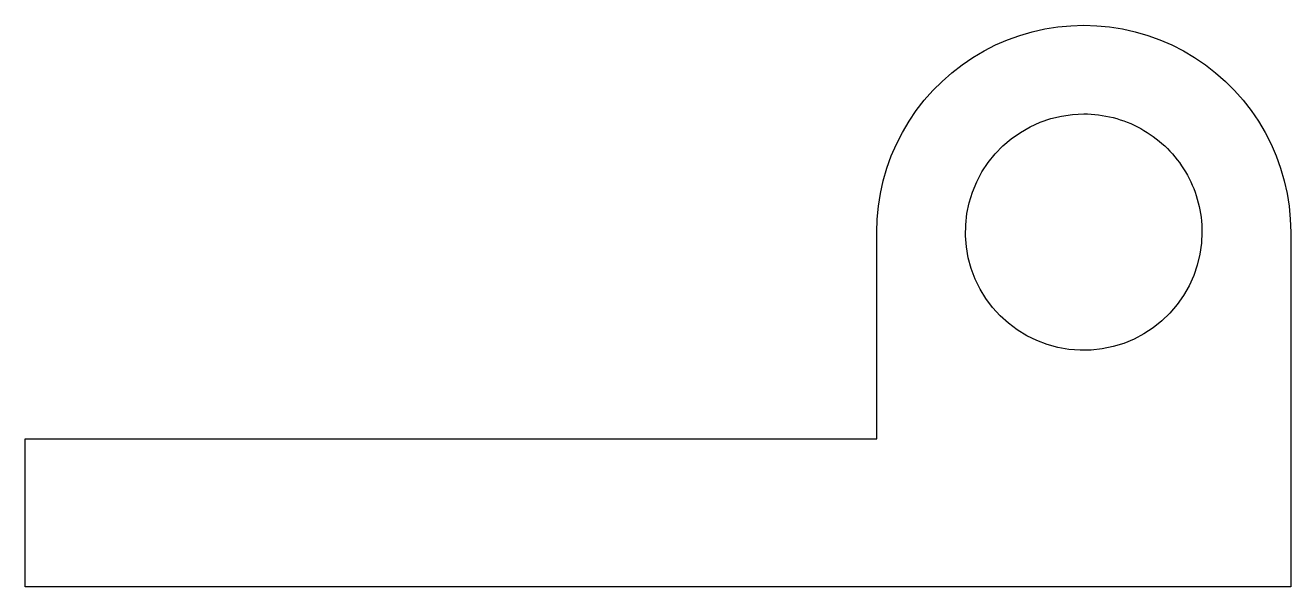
# Model space of a CAD drawing. Header units: metres. Extents: x -33.9 to 8.9, y 0 to 19.
import ezdxf

# ---------------------------------------------------------------- set-up
doc = ezdxf.new("R2010")
doc.units = ezdxf.units.M

msp = doc.modelspace()

# ---------------------------------------------------------------- linework, layer by layer
for points in [[(-5.1, 12), (-5.086, 12.44), (-5.045, 12.877), (-4.976, 13.312), (-4.88, 13.741), (-4.757, 14.163), (-4.608, 14.577), (-4.434, 14.98), (-4.234, 15.372), (-4.01, 15.751), (-3.763, 16.114), (-3.494, 16.462), (-3.203, 16.792), (-2.892, 17.103), (-2.562, 17.394), (-2.214, 17.663), (-1.851, 17.91), (-1.472, 18.134), (-1.08, 18.334), (-0.677, 18.508), (-0.263, 18.657), (0.159, 18.78), (0.588, 18.876), (1.023, 18.945), (1.46, 18.986), (1.9, 19), (2.34, 18.986), (2.777, 18.945), (3.212, 18.876), (3.641, 18.78), (4.063, 18.657), (4.477, 18.508), (4.88, 18.334), (5.272, 18.134), (5.651, 17.91), (6.014, 17.663), (6.362, 17.394), (6.692, 17.103), (7.003, 16.792), (7.294, 16.462), (7.563, 16.114), (7.81, 15.751), (8.034, 15.372), (8.234, 14.98), (8.408, 14.577), (8.557, 14.163), (8.68, 13.741), (8.776, 13.312), (8.845, 12.877), (8.886, 12.44), (8.9, 12)], [(5.9, 12), (5.882, 11.624), (5.829, 11.25), (5.741, 10.884), (5.619, 10.528), (5.464, 10.184), (5.277, 9.857), (5.061, 9.548), (4.816, 9.262), (4.545, 9), (4.251, 8.764), (3.936, 8.557), (3.603, 8.381), (3.255, 8.236), (2.895, 8.126), (2.526, 8.049), (2.151, 8.008), (1.774, 8.002), (1.399, 8.032), (1.027, 8.096), (0.664, 8.196), (0.311, 8.329), (-0.027, 8.495), (-0.348, 8.692), (-0.65, 8.918), (-0.928, 9.172), (-1.182, 9.45), (-1.408, 9.752), (-1.605, 10.073), (-1.771, 10.411), (-1.904, 10.764), (-2.004, 11.127), (-2.068, 11.499), (-2.098, 11.874), (-2.092, 12.251), (-2.051, 12.626), (-1.974, 12.995), (-1.864, 13.355), (-1.719, 13.703), (-1.543, 14.036), (-1.336, 14.351), (-1.1, 14.645), (-0.838, 14.916), (-0.552, 15.161), (-0.243, 15.377), (0.084, 15.564), (0.428, 15.719), (0.784, 15.841), (1.15, 15.929), (1.524, 15.982), (1.9, 16)], [(1.9, 16), (2.026, 15.998), (2.151, 15.992), (2.276, 15.982), (2.401, 15.968), (2.526, 15.951), (2.65, 15.929), (2.773, 15.904), (2.895, 15.874), (3.016, 15.841), (3.136, 15.804), (3.255, 15.764), (3.372, 15.719), (3.489, 15.671), (3.603, 15.619), (3.716, 15.564), (3.827, 15.505), (3.936, 15.443), (4.043, 15.377), (4.148, 15.308), (4.251, 15.236), (4.352, 15.161), (4.45, 15.082), (4.545, 15), (4.638, 14.916), (4.728, 14.828), (4.816, 14.738), (4.9, 14.645), (4.982, 14.55), (5.061, 14.452), (5.136, 14.351), (5.208, 14.248), (5.277, 14.143), (5.343, 14.036), (5.405, 13.927), (5.464, 13.816), (5.519, 13.703), (5.571, 13.589), (5.619, 13.472), (5.664, 13.355), (5.704, 13.236), (5.741, 13.116), (5.774, 12.995), (5.804, 12.873), (5.829, 12.75), (5.851, 12.626), (5.868, 12.501), (5.882, 12.376), (5.892, 12.251), (5.898, 12.126), (5.9, 12)], [(-5.1, 5), (-5.1, 5.14), (-5.1, 5.28), (-5.1, 5.42), (-5.1, 5.56), (-5.1, 5.7), (-5.1, 5.84), (-5.1, 5.98), (-5.1, 6.12), (-5.1, 6.26), (-5.1, 6.4), (-5.1, 6.54), (-5.1, 6.68), (-5.1, 6.82), (-5.1, 6.96), (-5.1, 7.1), (-5.1, 7.24), (-5.1, 7.38), (-5.1, 7.52), (-5.1, 7.66), (-5.1, 7.8), (-5.1, 7.94), (-5.1, 8.08), (-5.1, 8.22), (-5.1, 8.36), (-5.1, 8.5), (-5.1, 8.64), (-5.1, 8.78), (-5.1, 8.92), (-5.1, 9.06), (-5.1, 9.2), (-5.1, 9.34), (-5.1, 9.48), (-5.1, 9.62), (-5.1, 9.76), (-5.1, 9.9), (-5.1, 10.04), (-5.1, 10.18), (-5.1, 10.32), (-5.1, 10.46), (-5.1, 10.6), (-5.1, 10.74), (-5.1, 10.88), (-5.1, 11.02), (-5.1, 11.16), (-5.1, 11.3), (-5.1, 11.44), (-5.1, 11.58), (-5.1, 11.72), (-5.1, 11.86), (-5.1, 12)], [(-5.1, 5), (-5.1, 5.14), (-5.1, 5.28), (-5.1, 5.42), (-5.1, 5.56), (-5.1, 5.7), (-5.1, 5.84), (-5.1, 5.98), (-5.1, 6.12), (-5.1, 6.26), (-5.1, 6.4), (-5.1, 6.54), (-5.1, 6.68), (-5.1, 6.82), (-5.1, 6.96), (-5.1, 7.1), (-5.1, 7.24), (-5.1, 7.38), (-5.1, 7.52), (-5.1, 7.66), (-5.1, 7.8), (-5.1, 7.94), (-5.1, 8.08), (-5.1, 8.22), (-5.1, 8.36), (-5.1, 8.5), (-5.1, 8.64), (-5.1, 8.78), (-5.1, 8.92), (-5.1, 9.06), (-5.1, 9.2), (-5.1, 9.34), (-5.1, 9.48), (-5.1, 9.62), (-5.1, 9.76), (-5.1, 9.9), (-5.1, 10.04), (-5.1, 10.18), (-5.1, 10.32), (-5.1, 10.46), (-5.1, 10.6), (-5.1, 10.74), (-5.1, 10.88), (-5.1, 11.02), (-5.1, 11.16), (-5.1, 11.3), (-5.1, 11.44), (-5.1, 11.58), (-5.1, 11.72), (-5.1, 11.86), (-5.1, 12)], [(8.9, 12), (8.9, 11.76), (8.9, 11.52), (8.9, 11.28), (8.9, 11.04), (8.9, 10.8), (8.9, 10.56), (8.9, 10.32), (8.9, 10.08), (8.9, 9.84), (8.9, 9.6), (8.9, 9.36), (8.9, 9.12), (8.9, 8.88), (8.9, 8.64), (8.9, 8.4), (8.9, 8.16), (8.9, 7.92), (8.9, 7.68), (8.9, 7.44), (8.9, 7.2), (8.9, 6.96), (8.9, 6.72), (8.9, 6.48), (8.9, 6.24), (8.9, 6), (8.9, 5.76), (8.9, 5.52), (8.9, 5.28), (8.9, 5.04), (8.9, 4.8), (8.9, 4.56), (8.9, 4.32), (8.9, 4.08), (8.9, 3.84), (8.9, 3.6), (8.9, 3.36), (8.9, 3.12), (8.9, 2.88), (8.9, 2.64), (8.9, 2.4), (8.9, 2.16), (8.9, 1.92), (8.9, 1.68), (8.9, 1.44), (8.9, 1.2), (8.9, 0.96), (8.9, 0.72), (8.9, 0.48), (8.9, 0.24), (8.9, 0)], [(-33.9, 0), (-33.9, 0.1), (-33.9, 0.2), (-33.9, 0.3), (-33.9, 0.4), (-33.9, 0.5), (-33.9, 0.6), (-33.9, 0.7), (-33.9, 0.8), (-33.9, 0.9), (-33.9, 1), (-33.9, 1.1), (-33.9, 1.2), (-33.9, 1.3), (-33.9, 1.4), (-33.9, 1.5), (-33.9, 1.6), (-33.9, 1.7), (-33.9, 1.8), (-33.9, 1.9), (-33.9, 2), (-33.9, 2.1), (-33.9, 2.2), (-33.9, 2.3), (-33.9, 2.4), (-33.9, 2.5), (-33.9, 2.6), (-33.9, 2.7), (-33.9, 2.8), (-33.9, 2.9), (-33.9, 3), (-33.9, 3.1), (-33.9, 3.2), (-33.9, 3.3), (-33.9, 3.4), (-33.9, 3.5), (-33.9, 3.6), (-33.9, 3.7), (-33.9, 3.8), (-33.9, 3.9), (-33.9, 4), (-33.9, 4.1), (-33.9, 4.2), (-33.9, 4.3), (-33.9, 4.4), (-33.9, 4.5), (-33.9, 4.6), (-33.9, 4.7), (-33.9, 4.8), (-33.9, 4.9), (-33.9, 5)], [(-33.9, 5), (-33.324, 5), (-32.748, 5), (-32.172, 5), (-31.596, 5), (-31.02, 5), (-30.444, 5), (-29.868, 5), (-29.292, 5), (-28.716, 5), (-28.14, 5), (-27.564, 5), (-26.988, 5), (-26.412, 5), (-25.836, 5), (-25.26, 5), (-24.684, 5), (-24.108, 5), (-23.532, 5), (-22.956, 5), (-22.38, 5), (-21.804, 5), (-21.228, 5), (-20.652, 5), (-20.076, 5), (-19.5, 5), (-18.924, 5), (-18.348, 5), (-17.772, 5), (-17.196, 5), (-16.62, 5), (-16.044, 5), (-15.468, 5), (-14.892, 5), (-14.316, 5), (-13.74, 5), (-13.164, 5), (-12.588, 5), (-12.012, 5), (-11.436, 5), (-10.86, 5), (-10.284, 5), (-9.708, 5), (-9.132, 5), (-8.556, 5), (-7.98, 5), (-7.404, 5), (-6.828, 5), (-6.252, 5), (-5.676, 5), (-5.1, 5)], [(-20, 5), (-19.702, 5), (-19.404, 5), (-19.106, 5), (-18.808, 5), (-18.51, 5), (-18.212, 5), (-17.914, 5), (-17.616, 5), (-17.318, 5), (-17.02, 5), (-16.722, 5), (-16.424, 5), (-16.126, 5), (-15.828, 5), (-15.53, 5), (-15.232, 5), (-14.934, 5), (-14.636, 5), (-14.338, 5), (-14.04, 5), (-13.742, 5), (-13.444, 5), (-13.146, 5), (-12.848, 5), (-12.55, 5), (-12.252, 5), (-11.954, 5), (-11.656, 5), (-11.358, 5), (-11.06, 5), (-10.762, 5), (-10.464, 5), (-10.166, 5), (-9.868, 5), (-9.57, 5), (-9.272, 5), (-8.974, 5), (-8.676, 5), (-8.378, 5), (-8.08, 5), (-7.782, 5), (-7.484, 5), (-7.186, 5), (-6.888, 5), (-6.59, 5), (-6.292, 5), (-5.994, 5), (-5.696, 5), (-5.398, 5), (-5.1, 5)], [(8.9, 0), (8.044, 0), (7.188, 0), (6.332, 0), (5.476, 0), (4.62, 0), (3.764, 0), (2.908, 0), (2.052, 0), (1.196, 0), (0.34, 0), (-0.516, 0), (-1.372, 0), (-2.228, 0), (-3.084, 0), (-3.94, 0), (-4.796, 0), (-5.652, 0), (-6.508, 0), (-7.364, 0), (-8.22, 0), (-9.076, 0), (-9.932, 0), (-10.788, 0), (-11.644, 0), (-12.5, 0), (-13.356, 0), (-14.212, 0), (-15.068, 0), (-15.924, 0), (-16.78, 0), (-17.636, 0), (-18.492, 0), (-19.348, 0), (-20.204, 0), (-21.06, 0), (-21.916, 0), (-22.772, 0), (-23.628, 0), (-24.484, 0), (-25.34, 0), (-26.196, 0), (-27.052, 0), (-27.908, 0), (-28.764, 0), (-29.62, 0), (-30.476, 0), (-31.332, 0), (-32.188, 0), (-33.044, 0), (-33.9, 0)]]:
    msp.add_lwpolyline(points)

doc.saveas('drawing.dxf')
